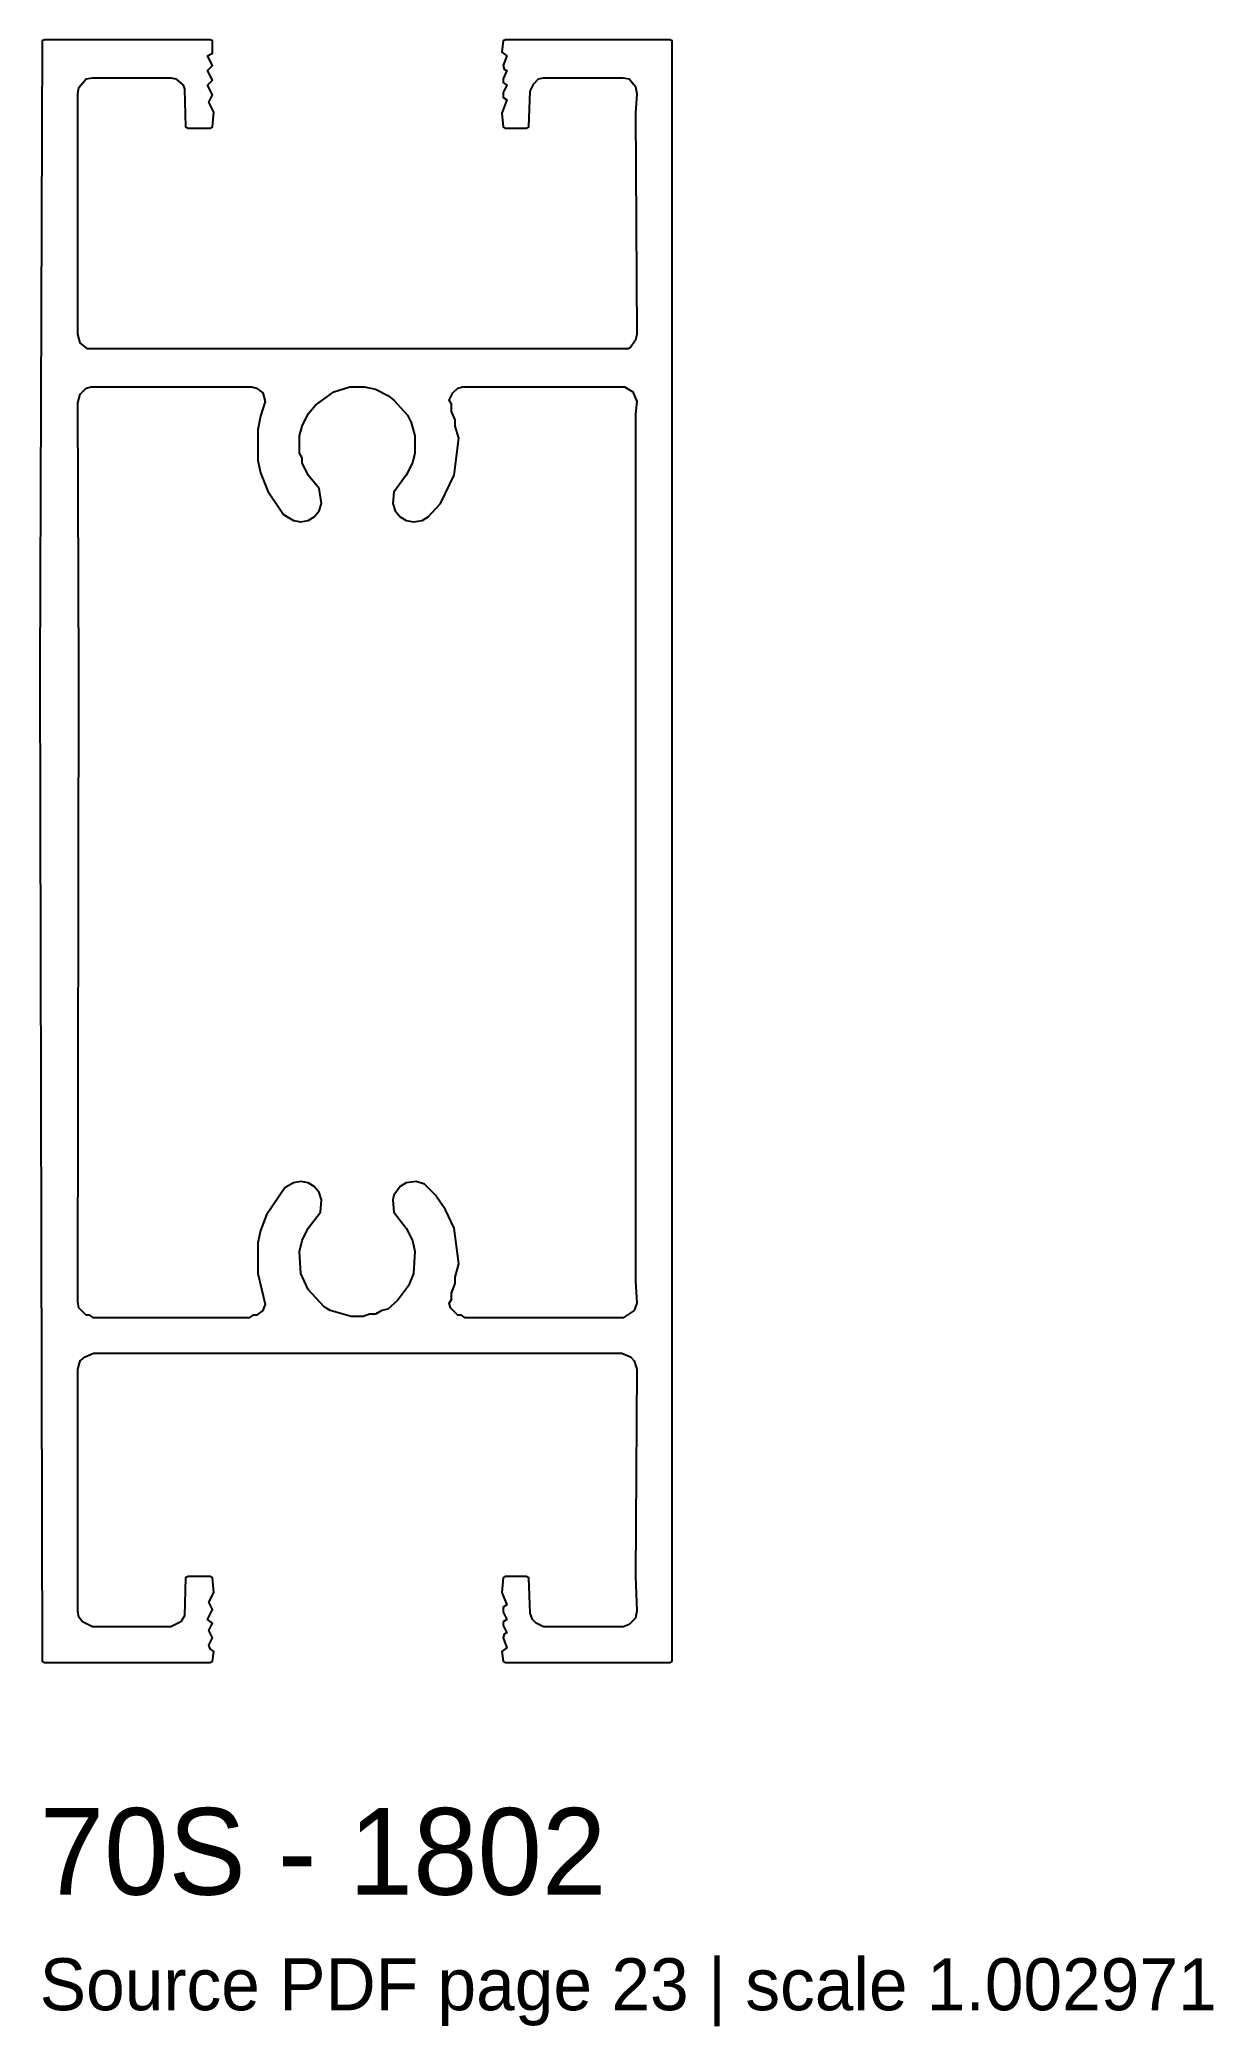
# Model space of a CAD drawing. Header units: millimetres. Extents: x 0 to 40.7, y -12.6 to 56.2.
import ezdxf

# ---------------------------------------------------------------- set-up
doc = ezdxf.new("R2010")
doc.units = ezdxf.units.MM
doc.layers.add('INFO', color=7, linetype='Continuous')
doc.layers.add('PROFILE', color=7, linetype='Continuous')

msp = doc.modelspace()

# ---------------------------------------------------------------- linework, layer by layer
at = {"layer": 'PROFILE'}
for points in [[(0.17, 56.216), (0.085, 56.173), (0, 34.307), (0.085, 0.085), (0.17, 0.042), (5.902, 0.042), (5.987, 0.085), (6.029, 0.425), (5.902, 0.51), (5.859, 0.637), (5.987, 0.892), (5.859, 1.146), (5.987, 1.401), (5.817, 1.529), (5.987, 1.868), (5.859, 2.123), (6.029, 2.463), (5.987, 2.972), (5.902, 3.015), (5.138, 3.015), (5.053, 2.972), (5.01, 1.656), (4.883, 1.444), (4.543, 1.274), (1.826, 1.274), (1.486, 1.444), (1.359, 1.613), (1.316, 1.826), (1.316, 10.19), (1.401, 10.487), (1.571, 10.615), (1.868, 10.742), (20.168, 10.742), (20.465, 10.615), (20.593, 10.487), (20.678, 10.19), (20.635, 3.015), (20.678, 1.826), (20.635, 1.571), (20.423, 1.359), (20.211, 1.274), (17.451, 1.274), (17.196, 1.401), (17.069, 1.529), (16.984, 1.741), (16.941, 2.972), (16.856, 3.015), (16.134, 3.015), (16.05, 2.972), (16.007, 2.463), (16.177, 2.038), (16.05, 1.953), (16.05, 1.783), (16.177, 1.529), (16.05, 1.444), (16.05, 1.316), (16.177, 1.061), (16.092, 1.019), (16.05, 0.892), (16.177, 0.552), (16.007, 0.425), (16.05, 0.085), (16.134, 0.042), (21.824, 0.042), (21.909, 0.085), (21.909, 56.173), (21.824, 56.216), (16.134, 56.216), (16.05, 56.173), (16.007, 55.791), (16.177, 55.664), (16.05, 55.324), (16.092, 55.197), (16.177, 55.154), (16.05, 54.857), (16.05, 54.73), (16.177, 54.645), (16.05, 54.39), (16.05, 54.22), (16.177, 54.135), (16.007, 53.668), (16.05, 53.201), (16.134, 53.159), (16.856, 53.159), (16.941, 53.201), (16.984, 54.433), (17.111, 54.687), (17.281, 54.857), (17.451, 54.9), (20.211, 54.9), (20.423, 54.857), (20.635, 54.602), (20.678, 54.348), (20.635, 53.668), (20.678, 46.026), (20.635, 45.813), (20.465, 45.559), (20.38, 45.516), (1.656, 45.516), (1.401, 45.728), (1.316, 46.026), (1.316, 54.348), (1.359, 54.56), (1.613, 54.857), (1.826, 54.9), (4.543, 54.9), (4.713, 54.857), (4.968, 54.645), (5.01, 54.517), (5.053, 53.201), (5.138, 53.159), (5.902, 53.159), (5.987, 53.201), (6.029, 53.711), (5.859, 54.05), (5.987, 54.305), (5.817, 54.645), (5.987, 54.815), (5.817, 55.154), (5.987, 55.324), (5.817, 55.664), (5.987, 55.749), (5.987, 56.173), (5.902, 56.216)], [(1.613, 44.157), (1.783, 44.2), (7.345, 44.2), (7.515, 44.157), (7.728, 43.988), (7.812, 43.69), (7.643, 43.181), (7.558, 42.714), (7.558, 41.652), (7.643, 41.228), (7.897, 40.591), (8.449, 39.784), (8.789, 39.572), (9.044, 39.529), (9.299, 39.572), (9.511, 39.699), (9.681, 39.912), (9.766, 40.166), (9.681, 40.676), (9.299, 41.143), (9.086, 41.567), (9.086, 41.737), (9.001, 41.907), (9.001, 42.502), (9.086, 42.841), (9.299, 43.266), (9.553, 43.563), (10.19, 44.03), (10.742, 44.2), (11.252, 44.2), (11.634, 44.115), (12.058, 43.903), (12.271, 43.733), (12.738, 43.223), (12.865, 42.969), (12.992, 42.502), (12.992, 41.907), (12.908, 41.567), (12.695, 41.143), (12.271, 40.548), (12.228, 40.166), (12.313, 39.912), (12.483, 39.699), (12.695, 39.572), (12.95, 39.529), (13.247, 39.572), (13.46, 39.699), (13.884, 40.166), (14.351, 41.143), (14.521, 42.417), (14.394, 42.841), (14.394, 43.054), (14.266, 43.351), (14.266, 43.605), (14.181, 43.733), (14.309, 43.988), (14.479, 44.157), (14.648, 44.2), (20.253, 44.2), (20.55, 44.03), (20.678, 43.69), (20.635, 43.266), (20.635, 13.247), (20.678, 12.483), (20.593, 12.228), (20.211, 11.973), (14.733, 11.973), (14.606, 12.058), (14.479, 12.058), (14.224, 12.313), (14.181, 12.483), (14.266, 12.61), (14.266, 12.823), (14.394, 13.162), (14.394, 13.375), (14.521, 13.842), (14.351, 15.073), (14.054, 15.71), (13.714, 16.219), (13.332, 16.602), (13.035, 16.686), (12.695, 16.644), (12.483, 16.517), (12.271, 16.219), (12.228, 16.05), (12.271, 15.625), (12.695, 15.073), (12.908, 14.648), (12.992, 14.266), (12.95, 13.502), (12.78, 13.077), (12.398, 12.568), (12.058, 12.271), (11.846, 12.228), (11.634, 12.101), (11.421, 12.101), (11.209, 12.016), (10.785, 12.016), (10.063, 12.228), (9.851, 12.356), (9.299, 12.95), (9.044, 13.502), (9.001, 14.266), (9.086, 14.648), (9.299, 15.073), (9.723, 15.625), (9.766, 16.05), (9.681, 16.304), (9.511, 16.517), (9.299, 16.644), (9.044, 16.686), (8.789, 16.644), (8.492, 16.474), (7.855, 15.54), (7.643, 14.988), (7.558, 14.563), (7.558, 13.502), (7.812, 12.441), (7.728, 12.228), (7.515, 12.058), (7.388, 12.058), (7.261, 11.973), (1.868, 11.973), (1.741, 12.058), (1.613, 12.058), (1.359, 12.313), (1.316, 12.525), (1.359, 34.307), (1.316, 43.648), (1.401, 43.945)]]:
    msp.add_lwpolyline(points, close=True, dxfattribs=at)

# ---------------------------------------------------------------- texts
at = {"layer": 'INFO'}
for s, height, p in [('70S - 1802', 3, (0, -8)), ('Source PDF page 23 | scale 1.002971', 1.8, (0, -12))]:
    msp.add_text(s, height=height, dxfattribs=at).set_placement(p)

doc.saveas('drawing.dxf')
